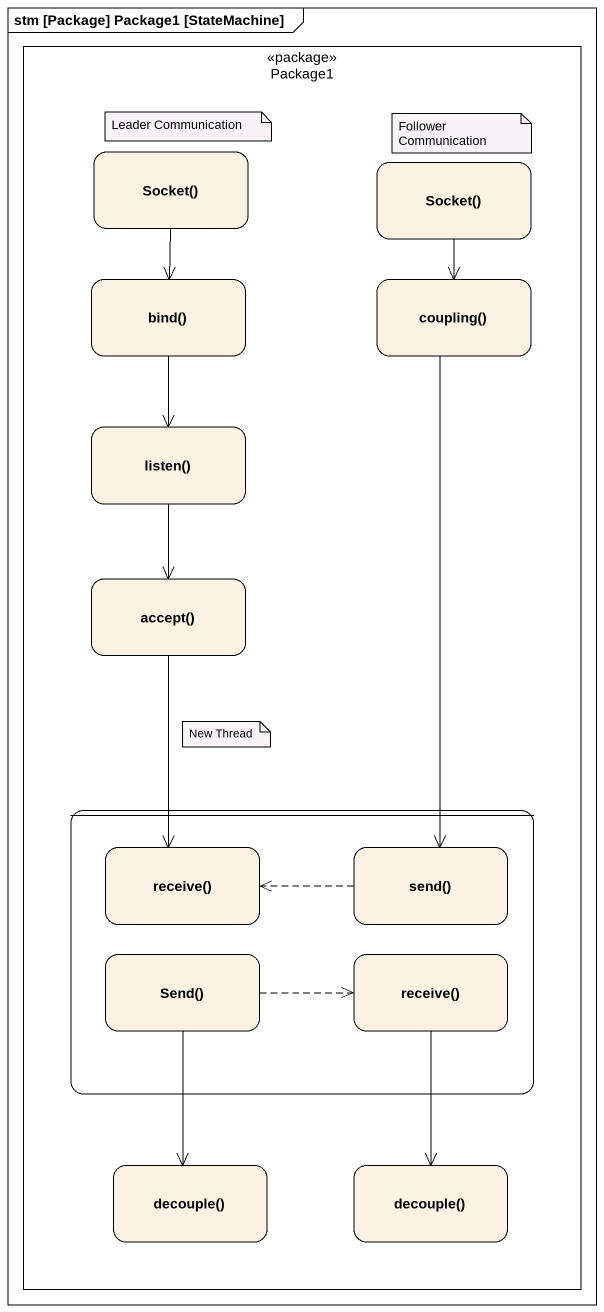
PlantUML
@startuml
mainframe stm [Package] Package1 [StateMachine]
hide empty description
state Package1 <<package>> {
  state "Socket()" as Socket
  state "Socket()" as Socket_2
  state "bind()" as bind
  state "coupling()" as coupling
  state "listen()" as listen
  state "accept()" as accept
  state " " as state1 {
    state "receive()" as receive
    state "send()" as send
    state "Send()" as Send
    state "receive()" as receive_2
  }
  state "decouple()" as decouple
  state "decouple()" as decouple_2
}
Socket --> bind
Socket_2 --> coupling
bind --> listen
coupling --> send
listen --> accept
accept --> receive
send -left[dashed]-> receive
Send -right[dashed]-> receive_2
Send --> decouple
receive_2 --> decouple_2
note as N1
  Leader Communication
end note
note as N2
  Follower Communication
end note
note as N3
  New Thread
end note
@enduml
